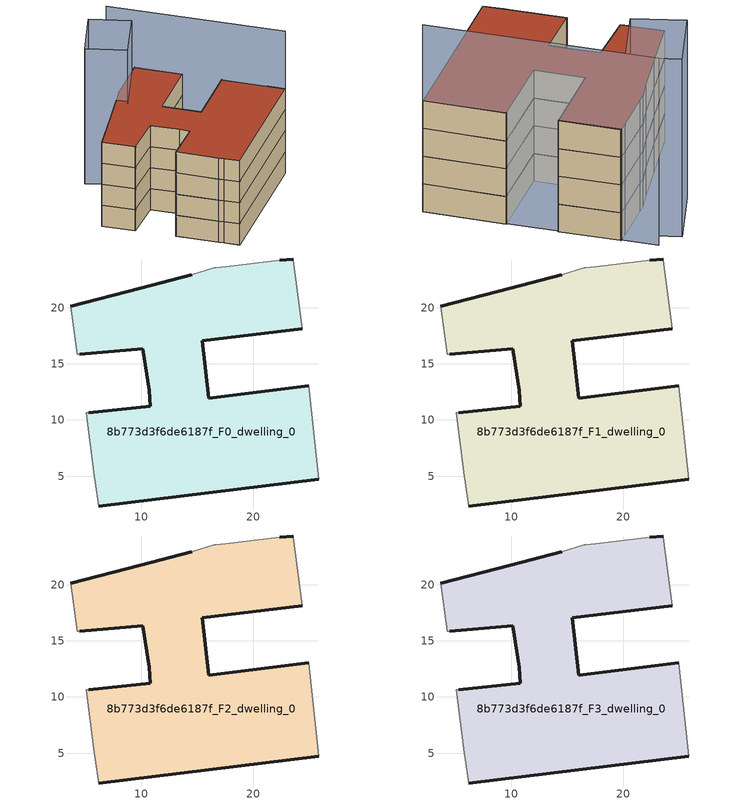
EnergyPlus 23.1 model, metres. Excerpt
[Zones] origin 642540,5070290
8b773d3f6de6187f_F0_dwelling_0
 floor ground (EU_floor_Construction): 25.84,4.73 24.94,13.04 16.03,11.94 15.43,17.04 24.34,18.14 23.54,24.25 23.54,24.35 22.34,24.25 17.54,23.65 16.63,23.55 16.54,23.55 14.53,22.95 9.93,21.75 3.72,20.15 4.32,15.85 4.52,15.85 10.13,16.34 10.73,12.64 10.83,11.24 5.32,10.64 5.12,10.64 5.82,5.04 5.92,4.44 6.22,2.34 z0
 wall outside (EU_wall_Construction): 22.34,24.25 23.54,24.35 / 24.34,18.14 15.43,17.04 16.03,11.94 24.94,13.04 / 25.84,4.73 6.22,2.34 / 5.32,10.64 10.83,11.24 10.73,12.64 10.13,16.34 4.52,15.85 / 3.72,20.15 9.93,21.75 14.53,22.95 z0:3
 wall adiabatic (EU_wall_Construction): 23.54,24.35 23.54,24.25 24.34,18.14 / 24.94,13.04 25.84,4.73 / 6.22,2.34 5.92,4.44 5.82,5.04 5.12,10.64 5.32,10.64 / 4.52,15.85 4.32,15.85 3.72,20.15 / 14.53,22.95 16.54,23.55 16.63,23.55 17.54,23.65 22.34,24.25 z0:3
8b773d3f6de6187f_F1_dwelling_0
 floor to 8b773d3f6de6187f_F0_dwelling_0 (EU_floor_Construction): 25.84,4.73 24.94,13.04 16.03,11.94 15.43,17.04 24.34,18.14 23.54,24.25 23.54,24.35 22.34,24.25 17.53,23.65 16.63,23.55 16.53,23.55 14.53,22.95 9.93,21.75 3.72,20.15 4.32,15.85 4.52,15.85 10.13,16.34 10.73,12.64 10.83,11.24 5.32,10.64 5.12,10.64 5.82,5.04 5.92,4.44 6.22,2.34 z3
 wall outside (EU_wall_Construction): 22.34,24.25 23.54,24.35 / 24.34,18.14 15.43,17.04 16.03,11.94 24.94,13.04 / 25.84,4.73 6.22,2.34 / 5.32,10.64 10.83,11.24 10.73,12.64 10.13,16.34 4.52,15.85 / 3.72,20.15 9.93,21.75 14.53,22.95 z3:6
 wall adiabatic (EU_wall_Construction): 23.54,24.35 23.54,24.25 24.34,18.14 / 24.94,13.04 25.84,4.73 / 6.22,2.34 5.92,4.44 5.82,5.04 5.12,10.64 5.32,10.64 / 4.52,15.85 4.32,15.85 3.72,20.15 / 14.53,22.95 16.54,23.55 16.63,23.55 17.54,23.65 22.34,24.25 z3:6
8b773d3f6de6187f_F2_dwelling_0
 floor to 8b773d3f6de6187f_F1_dwelling_0 (EU_floor_Construction): 25.84,4.73 24.94,13.04 16.03,11.94 15.43,17.04 24.34,18.14 23.54,24.25 23.54,24.35 22.34,24.25 17.53,23.65 16.63,23.55 16.53,23.55 14.53,22.95 9.93,21.75 3.72,20.15 4.32,15.85 4.52,15.85 10.13,16.34 10.73,12.64 10.83,11.24 5.32,10.64 5.12,10.64 5.82,5.04 5.92,4.44 6.22,2.34 z6
 wall outside (EU_wall_Construction): 22.34,24.25 23.54,24.35 / 24.34,18.14 15.43,17.04 16.03,11.94 24.94,13.04 / 25.84,4.73 6.22,2.34 / 5.32,10.64 10.83,11.24 10.73,12.64 10.13,16.34 4.52,15.85 / 3.72,20.15 9.93,21.75 14.53,22.95 z6:9
 wall adiabatic (EU_wall_Construction): 23.54,24.35 23.54,24.25 24.34,18.14 / 24.94,13.04 25.84,4.73 / 6.22,2.34 5.92,4.44 5.82,5.04 5.12,10.64 5.32,10.64 / 4.52,15.85 4.32,15.85 3.72,20.15 / 14.53,22.95 16.54,23.55 16.63,23.55 17.54,23.65 22.34,24.25 z6:9
8b773d3f6de6187f_F3_dwelling_0
 floor to 8b773d3f6de6187f_F2_dwelling_0 (EU_floor_Construction): 25.84,4.73 24.94,13.04 16.03,11.94 15.43,17.04 24.34,18.14 23.54,24.25 23.54,24.35 22.34,24.25 17.53,23.65 16.63,23.55 16.53,23.55 14.53,22.95 9.93,21.75 3.72,20.15 4.32,15.85 4.52,15.85 10.13,16.34 10.73,12.64 10.83,11.24 5.32,10.64 5.12,10.64 5.82,5.04 5.92,4.44 6.22,2.34 z9
 wall outside (EU_wall_Construction): 22.34,24.25 23.54,24.35 / 24.34,18.14 15.43,17.04 16.03,11.94 24.94,13.04 / 25.84,4.73 6.22,2.34 / 5.32,10.64 10.83,11.24 10.73,12.64 10.13,16.34 4.52,15.85 / 3.72,20.15 9.93,21.75 14.53,22.95 z9:12
 wall adiabatic (EU_wall_Construction): 23.54,24.35 23.54,24.25 24.34,18.14 / 24.94,13.04 25.84,4.73 / 6.22,2.34 5.92,4.44 5.82,5.04 5.12,10.64 5.32,10.64 / 4.52,15.85 4.32,15.85 3.72,20.15 / 14.53,22.95 16.54,23.55 16.63,23.55 17.54,23.65 22.34,24.25 z9:12
 roof outside (EU_roof_Construction): 23.54,24.35 23.54,24.25 24.34,18.14 15.43,17.04 16.03,11.94 24.94,13.04 25.84,4.73 6.22,2.34 5.92,4.44 5.82,5.04 5.12,10.64 5.32,10.64 10.83,11.24 10.73,12.64 10.13,16.34 4.52,15.85 4.32,15.85 3.72,20.15 9.93,21.75 14.53,22.95 16.54,23.55 16.63,23.55 17.54,23.65 22.34,24.25 z12
shading: 25.84,4.73 22.89,27.97 z0:20.2; 13.16,26.66 20.45,29.36 / 20.45,29.36 22.34,24.25 / 22.34,24.25 15.05,21.56 / 15.05,21.56 13.16,26.66 z0:19.2
[Building]
EU S2 Campaign: North Axis=0; Terrain=City; Solar Distribution=FullExterior
[Site:Location]
Lyon-Bron: Latitude=45.75; Longitude=5; Time Zone=1; Elevation=198
[SizingPeriod:WeatherFileDays]
AnnualSizingPeriod: Begin Month=1; Begin Day of Month=1; End Month=12; End Day of Month=31; Day of Week for Start Day=Monday; Use Weather File Daylight Saving Period=No; Use Weather File Rain and Snow Indicators=No
[MATERIAL]
EU_InternalMass_Material: Roughness=MediumRough; Thickness=0.1; Conductivity=1; Density=1800; Specific Heat=900; Thermal Absorptance=0.9; Solar Absorptance=0.7; Visible Absorptance=0.7
[MATERIAL:NOMASS] Roughness=MediumRough; Thermal Absorptance=0.9; Solar Absorptance=0.7; Visible Absorptance=0.7
Name | Thermal Resistance
EU_wall_NoMass | 0.87146
EU_roof_NoMass | 0.842276
EU_floor_NoMass | 0.496999
[CONSTRUCTION]
EU_wall_Construction: EU_wall_NoMass
EU_roof_Construction: EU_roof_NoMass
EU_floor_Construction: EU_floor_NoMass
EU_InternalMass_Construction: EU_InternalMass_Material
[ZONE] Type=1; Multiplier=1; Ceiling Height=autocalculate; Floor Area=autocalculate; Part of Total Floor Area=Yes
Name | Volume
8b773d3f6de6187f_F0_dwelling_0 | 922.226
8b773d3f6de6187f_F1_dwelling_0; 8b773d3f6de6187f_F2_dwelling_0; 8b773d3f6de6187f_F3_dwelling_0 | 922.228
[INTERNALMASS] Construction=EU_InternalMass_Construction; Surface Area=307.409
Name | Zone or ZoneList
8b773d3f6de6187f_F0_dwelling_0_EU_InternalMass | 8b773d3f6de6187f_F0_dwelling_0
8b773d3f6de6187f_F1_dwelling_0_EU_InternalMass | 8b773d3f6de6187f_F1_dwelling_0
8b773d3f6de6187f_F2_dwelling_0_EU_InternalMass | 8b773d3f6de6187f_F2_dwelling_0
8b773d3f6de6187f_F3_dwelling_0_EU_InternalMass | 8b773d3f6de6187f_F3_dwelling_0
[OTHEREQUIPMENT] Fuel Type=Electricity; Design Level Calculation Method=Watts/Area; Power per Zone Floor Area=1; Fraction Latent=0; Fraction Radiant=0; Fraction Lost=0; Carbon Dioxide Generation Rate=0; EndUse Subcategory=EU_Step8_InternalGains
Name | Zone or ZoneList or Space or SpaceList | Schedule
EU_Step8_InternalGain_8b773d3f6de6187f_F0_dwelling_0_f000 | 8b773d3f6de6187f_F0_dwelling_0 | EU_Step8_GainSchedule_8b773d3f6de6187f_F0_dwelling_0_f000
EU_Step8_InternalGain_8b773d3f6de6187f_F1_dwelling_0_f000 | 8b773d3f6de6187f_F1_dwelling_0 | EU_Step8_GainSchedule_8b773d3f6de6187f_F1_dwelling_0_f000
EU_Step8_InternalGain_8b773d3f6de6187f_F2_dwelling_0_f000 | 8b773d3f6de6187f_F2_dwelling_0 | EU_Step8_GainSchedule_8b773d3f6de6187f_F2_dwelling_0_f000
EU_Step8_InternalGain_8b773d3f6de6187f_F3_dwelling_0_f000 | 8b773d3f6de6187f_F3_dwelling_0 | EU_Step8_GainSchedule_8b773d3f6de6187f_F3_dwelling_0_f000
[ZONEVENTILATION:DESIGNFLOWRATE] Schedule=EU_AlwaysOn; Design Flow Rate Calculation Method=AirChanges/Hour; Air Changes per Hour=0.425; Ventilation Type=Natural; Fan Pressure Rise=0; Fan Total Efficiency=1; Constant Term Coefficient=1; Temperature Term Coefficient=0; Velocity Term Coefficient=0; Velocity Squared Term Coefficient=0; Minimum Indoor Temperature=-100; Maximum Indoor Temperature=100; Delta Temperature=-100; Minimum Outdoor Temperature=-100; Maximum Outdoor Temperature=100; Maximum Wind Speed=40
Name | Zone or ZoneList or Space or SpaceList
EU_ConstantAir_8b773d3f6de6187f_F0_dwelling_0 | 8b773d3f6de6187f_F0_dwelling_0
EU_ConstantAir_8b773d3f6de6187f_F1_dwelling_0 | 8b773d3f6de6187f_F1_dwelling_0
EU_ConstantAir_8b773d3f6de6187f_F2_dwelling_0 | 8b773d3f6de6187f_F2_dwelling_0
EU_ConstantAir_8b773d3f6de6187f_F3_dwelling_0 | 8b773d3f6de6187f_F3_dwelling_0
[HVACTEMPLATE:THERMOSTAT] Constant Heating Setpoint=20; Constant Cooling Setpoint=50
EU_HeatOnly_8b773d3f6de6187f_F0_dwelling_0; EU_HeatOnly_8b773d3f6de6187f_F1_dwelling_0; EU_HeatOnly_8b773d3f6de6187f_F2_dwelling_0; EU_HeatOnly_8b773d3f6de6187f_F3_dwelling_0
[HVACTEMPLATE:ZONE:IDEALLOADSAIRSYSTEM] System Availability Schedule=EU_AlwaysOn; Maximum Heating Supply Air Temperature=50; Minimum Cooling Supply Air Temperature=13; Maximum Heating Supply Air Humidity Ratio=0.0156; Minimum Cooling Supply Air Humidity Ratio=0.0077; Heating Limit=NoLimit; Cooling Limit=NoLimit; Heating Availability Schedule=EU_AlwaysOn; Cooling Availability Schedule=EU_CoolingOff; Dehumidification Control Type=ConstantSensibleHeatRatio; Cooling Sensible Heat Ratio=0.7; Dehumidification Setpoint=60; Humidification Control Type=None; Humidification Setpoint=30; Outdoor Air Method=None; Outdoor Air Flow Rate per Person=0.00944; Outdoor Air Flow Rate per Zone Floor Area=0; Outdoor Air Flow Rate per Zone=0; Demand Controlled Ventilation Type=None; Outdoor Air Economizer Type=NoEconomizer; Heat Recovery Type=None; Sensible Heat Recovery Effectiveness=0.7; Latent Heat Recovery Effectiveness=0.65
Name | Template Thermostat
8b773d3f6de6187f_F0_dwelling_0 | EU_HeatOnly_8b773d3f6de6187f_F0_dwelling_0
8b773d3f6de6187f_F1_dwelling_0 | EU_HeatOnly_8b773d3f6de6187f_F1_dwelling_0
8b773d3f6de6187f_F2_dwelling_0 | EU_HeatOnly_8b773d3f6de6187f_F2_dwelling_0
8b773d3f6de6187f_F3_dwelling_0 | EU_HeatOnly_8b773d3f6de6187f_F3_dwelling_0
[SIZING:ZONE] Zone Cooling Design Supply Air Temperature Input Method=SupplyAirTemperature; Zone Cooling Design Supply Air Temperature=13; Zone Heating Design Supply Air Temperature Input Method=SupplyAirTemperature; Zone Heating Design Supply Air Temperature=50; Zone Cooling Design Supply Air Humidity Ratio=0.008; Zone Heating Design Supply Air Humidity Ratio=0.008; Cooling Design Air Flow Method=DesignDay; Cooling Design Air Flow Rate=0; Cooling Minimum Air Flow per Zone Floor Area=0.000762; Cooling Minimum Air Flow=0; Cooling Minimum Air Flow Fraction=0.2; Heating Design Air Flow Method=DesignDay; Heating Design Air Flow Rate=0; Heating Maximum Air Flow per Zone Floor Area=0.002032; Heating Maximum Air Flow=0.141576; Heating Maximum Air Flow Fraction=0.3; Account for Dedicated Outdoor Air System=No; Dedicated Outdoor Air System Control Strategy=NeutralSupplyAir; Dedicated Outdoor Air Low Setpoint Temperature for Design=autosize; Dedicated Outdoor Air High Setpoint Temperature for Design=autosize; Zone Load Sizing Method=Sensible Load Only No Latent Load; Zone Latent Cooling Design Supply Air Humidity Ratio Input Method=HumidityRatioDifference; Zone Cooling Design Supply Air Humidity Ratio Difference=0.005; Zone Latent Heating Design Supply Air Humidity Ratio Input Method=HumidityRatioDifference; Zone Humidification Design Supply Air Humidity Ratio Difference=0.005
8b773d3f6de6187f_F0_dwelling_0; 8b773d3f6de6187f_F1_dwelling_0; 8b773d3f6de6187f_F2_dwelling_0; 8b773d3f6de6187f_F3_dwelling_0
[SCHEDULE:CONSTANT]
Name | Hourly Value
EU_AlwaysOn | 1
EU_CoolingOff | 0
[SCHEDULE:FILE] Column Number=1; Rows to Skip at Top=0; Number of Hours of Data=8760; Column Separator=Comma; Interpolate to Timestep=No; Minutes per Item=60; Adjust Schedule for Daylight Savings=Yes
Name | File
EU_Step8_GainSchedule_8b773d3f6de6187f_F0_dwelling_0_f000 | ../../schedules/8b773d3f6de6187f/8b773d3f6de6187f_F0_dwelling_0_f000_gain.csv
EU_Step8_GainSchedule_8b773d3f6de6187f_F1_dwelling_0_f000 | ../../schedules/8b773d3f6de6187f/8b773d3f6de6187f_F1_dwelling_0_f000_gain.csv
EU_Step8_GainSchedule_8b773d3f6de6187f_F2_dwelling_0_f000 | ../../schedules/8b773d3f6de6187f/8b773d3f6de6187f_F2_dwelling_0_f000_gain.csv
EU_Step8_GainSchedule_8b773d3f6de6187f_F3_dwelling_0_f000 | ../../schedules/8b773d3f6de6187f/8b773d3f6de6187f_F3_dwelling_0_f000_gain.csv
